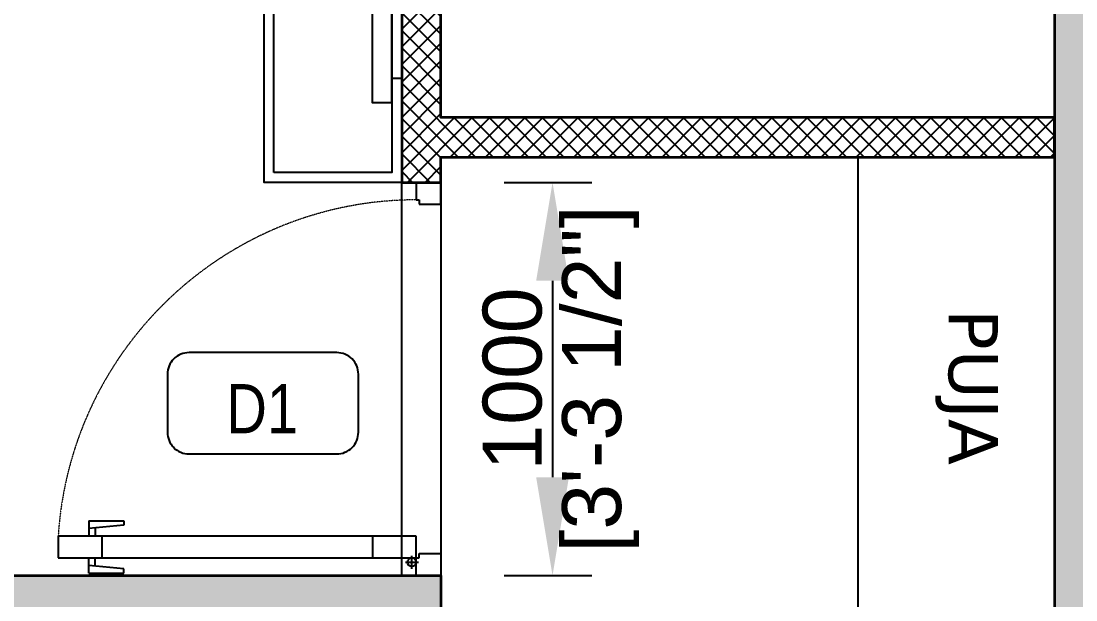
# Model space of a CAD drawing. Header units: millimetres. Extents: x 91566 to 131129, y 141753 to 207061.
# Drawn here: x 116316 to 118998, y 179277 to 180750 of the extents above; entities that cross this region are included whole.
import ezdxf
from ezdxf.enums import TextEntityAlignment as Align

# ---------------------------------------------------------------- set-up
doc = ezdxf.new("R2010")
doc.units = ezdxf.units.MM
doc.linetypes.add('3BHK  WEST_UN-2$0$DASHED', pattern=[0.75, 0.5, -0.25])
for name, color, linetype in [('A-Dimensions', 4, 'Continuous'), ('A-Door', 11, 'Continuous'), ('A-Door Line', 8, 'Continuous'), ('A-Furniture', 8, 'Continuous'), ('A-Hatch', 252, 'Continuous'), ('A-Room Boundary', 44, 'Continuous'), ('A-Text Main', 44, 'Continuous')]:
    doc.layers.add(name, color=color, linetype=linetype)
doc.layers.add('A-Wall', color=240, linetype='Continuous', lineweight=35)
doc.styles.add('2024-08-29_TOWER-A$0$simplex-0.8', font='simplex.shx', dxfattribs={"width": 0.8})
doc.styles.add('3BHK  WEST_UN-3$0$grid_text', font='verdana.ttf')
doc.styles.add('ARIAL', font='ARIALN.TTF')
doc.styles.add('S', font='arial.ttf', dxfattribs={"height": 150})
doc.dimstyles.new('DIMSMALL', dxfattribs={"dimtxt": 150, "dimasz": 250, "dimexe": 100, "dimexo": 100, "dimgap": 25, "dimtad": 1, "dimdec": 0, "dimzin": 0, "dimdsep": 46, "dimtxsty": 'S', "dimcen": 0, "dimdle": 100, "dimclrd": 8, "dimclre": 8, "dimclrt": 256, "dimazin": 0, "dimtfac": 1, "dimtdec": 0, "dimtix": 1, "dimtmove": 0, "dimatfit": 3, "dimldrblk": '12_DatumFilled', "dimfxl": 1, "dimtolj": 1, "dimtzin": 0, "dimlwd": -1, "dimlwe": -1, "dimarcsym": 1})

# ---------------------------------------------------------------- blocks, each defined once
blk = doc.blocks.new('3BHK  WEST_UN-3$0$edf')
at = {"layer": 'A-Furniture', "linetype": 'Continuous'}
for p, q in [((-25, 296.7), (0, 296.7)), ((-25, -296.7), (0, -296.7))]:
    blk.add_line(p, q, dxfattribs=at)
for points in [[(0, 562.1), (0, -562.1), (-350, -562.1), (-350, 562.1)], [(-325, -537), (-325, 537.1), (-25, 537.1), (-25, -537)], [(-25, -359), (-25, 359), (-75, 359), (-75, -359)]]:
    blk.add_lwpolyline(points, close=True, dxfattribs=at)
blk = doc.blocks.new('A$Ccfbdbe87')
at = {"layer": 'A-Door'}
for p, q in [((99.9, 973.1), (44.4, 973.1)), ((44.4, 973.1), (44.4, 62.5)), ((99.9, 62.5), (99.9, 973.1)), ((5.6, 895.4), (44.4, 895.4)), ((5.6, 895.4), (5.6, 806.5)), ((16.7, 806.5), (24.9, 895.4)), ((138.8, 895.4), (99.9, 895.4)), ((127.7, 806.5), (119.5, 895.4)), ((138.8, 895.4), (138.8, 806.5)), ((23.3, 878.7), (44.4, 878.7)), ((99.9, 862), (44.4, 862)), ((121, 878.7), (99.9, 878.7)), ((5.6, 806.5), (16.7, 806.5)), ((138.8, 806.5), (127.7, 806.5)), ((99.9, 173.5), (44.4, 173.5)), ((33.3, 90.2), (33.3, 56.9)), ((0, 0), (0, 62.5)), ((0, 62.5), (44.4, 62.5)), ((16.7, 73.6), (50, 73.6)), ((44.4, 62.5), (99.9, 62.5)), ((44.4, 62.5), (44.4, 55.5)), ((44.4, 55.5), (55.5, 55.5)), ((55.5, 55.5), (55.5, 0)), ((99.9, 62.5), (99.9, 62.5)), ((944.5, 55.5), (944.5, 0)), ((955.6, 55.5), (944.5, 55.5)), ((1000, 62.5), (955.6, 62.5)), ((955.6, 62.5), (955.6, 55.5)), ((1000, 0), (1000, 62.5)), ((55.5, 0), (0, 0)), ((944.5, 0), (1000, 0))]:
    blk.add_line(p, q, dxfattribs=at)
blk.add_circle((33.3, 73.6), 11.1, dxfattribs=at)
at = {"layer": 'A-Door', "linetype": '3BHK  WEST_UN-2$0$DASHED', "lineweight": 0}
blk.add_arc((41.8, 61.2), 913.8, 0.0822, 86.3506, dxfattribs=at)
blk = doc.blocks.new('2024-08-29_TOWER-A$0$WNTG')
at = {"layer": 'A-Text Main'}
blk.add_lwpolyline([(-187.8, 246.2), (187.8, 246.2, -0.414214), (242.8, 191.2), (242.8, 43.3, -0.414214), (187.8, -11.7), (-187.8, -11.7, -0.414214), (-242.8, 43.3), (-242.8, 191.2, -0.414214)], format="xyb", close=True, dxfattribs=at)
at = {"layer": 'A-Text Main', "style": '2024-08-29_TOWER-A$0$simplex-0.8', "width": 0.8}
blk.add_attdef('WNTG', text='', height=150, dxfattribs=at).set_placement((-1.6, 43), align=Align.CENTER)
blk = doc.blocks.new('Unit_3')
at = {"layer": 'A-Hatch', "linetype": 'Continuous'}
h = blk.add_hatch(color=256, dxfattribs=at)
h.dxf.hatch_style = 1
h.paths.add_polyline_path([(0, -4107), (0, 0), (2950, 0), (2950, -250), (250, -250), (250, -3907.1), (3749.5, -3907.1), (3749.5, -4107.1)])
h.paths.add_polyline_path([(5510, -4107.1), (5510, 0), (4680, 0), (4680, -250), (5310, -250), (5310, -4107.1)])
h.paths.add_polyline_path([(6920, -250), (10663.4, -250), (10663.4, 0), (6920, 0)])
h.paths.add_polyline_path([(8170.2, -4106.6), (11365, -4106.6), (11365, -2899.7), (11115, -2899.7), (11115, -3856.5), (8170.2, -3856.5)])
h.paths.add_polyline_path([(250, -5307), (0, -5307), (0, -12449.9), (3342, -12449.9), (3342, -12199.9), (249.6, -12199.9), (249.6, -8258.9), (5201.6, -8258.9), (5201.6, -8058.9), (250, -8058.9)])
h = blk.add_hatch(dxfattribs=at)
h.set_pattern_fill('ANSI37', color=256, scale=10)
h.paths.add_polyline_path([(3930, -250), (3930, 0), (3650, 0), (3650, -250), (3650, -933), (3749.5, -932.5), (3749.5, -249.5)])
h.paths.add_polyline_path([(3749.5, -1783), (3650, -1783), (3650, -2907.1), (3749.5, -2907.1), (3749.5, -2843), (5310, -2843), (5310, -2742.4), (3749.5, -2742.4)])
h.paths.add_polyline_path([(5510, -3607.1), (7070.2, -3607.1), (7070.2, -4107.1), (7170.2, -4107.1), (7170.2, -2547.1), (7070.2, -2547.1), (7070.2, -3506.5), (5510, -3506.5)])
h.paths.add_polyline_path([(7069.7, -250), (7069.7, -811.3), (6919.7, -811.3), (6920, -1011.9), (7070.2, -1011.9), (7070, -1697.1), (7170, -1697.1), (7170.2, -250)])
h.paths.add_polyline_path([(5509.5, -1011.9), (6170, -1011.9), (6169.9, -811.3), (5509.5, -811.3)])
h.paths.add_polyline_path([(9476.2, -4107.6), (9476.2, -4557), (9576.2, -4557), (9576.2, -4107.6)])
h.paths.add_polyline_path([(8476.8, -4106.6), (8476.8, -4557), (8726.8, -4557), (8726.8, -4106.6)])
h.paths.add_polyline_path([(8476.8, -8008.9), (8476.8, -7557), (8726.6, -7557), (8726.6, -8008.9)])
h.paths.add_polyline_path([(9640.6, -8258.9), (9640.4, -8859.8), (9539.9, -8859.8), (9540.1, -8258.9)])
h.paths.add_polyline_path([(10340.6, -8258.9), (10340.6, -8758.9), (10240.6, -8758.9), (10240.6, -8258.9)])
h.paths.add_polyline_path([(9640.6, -12199.9), (9640.7, -9859.8), (9540.2, -9859.8), (9540.1, -12199.9)])
h.paths.add_polyline_path([(6201.6, -9258.9), (5192, -9258.9), (5192, -9358.3), (6201.6, -9358.3)])
h.paths.add_polyline_path([(4242, -9258.9), (4242, -12449.9), (4341.5, -12449.9), (4341.5, -11653.8), (4491.7, -11653.8), (4492, -11544.2), (4342, -11544.2), (4342, -9258.9)])
h.paths.add_polyline_path([(6201.6, -11544.2), (5242, -11544.2), (5242, -11653.9), (6201.6, -11653.9)])
at = {"layer": 'A-Door Line', "linetype": 'Continuous'}
blk.add_lwpolyline([(3749.5, -2907.1), (3749.5, -3907.1)], dxfattribs=at)
at = {"layer": 'A-Furniture', "linetype": 'Continuous'}
blk.add_line((4810, -2843), (4810, -4006.6), dxfattribs=at)
at = {"layer": 'A-Room Boundary', "linetype": 'Continuous'}
for points in [[(3650, -250), (250, -250), (250, -3907.1), (3650, -3907.1)], [(3749.5, -2742.4), (5310, -2742.4), (5310, -250), (3749.5, -250)]]:
    blk.add_lwpolyline(points, close=True, dxfattribs=at)
at = {"layer": 'A-Wall'}
for points in [[(0, -4107), (0, 0), (2950, 0), (2950, -250), (250, -250), (250, -3907.1), (3749.5, -3907.1), (3749.5, -4107.1)], [(3749.5, -1783), (3650, -1783), (3650, -2907.1), (3749.5, -2907.1), (3749.5, -2843), (5310, -2843), (5310, -2742.4), (3749.5, -2742.4)]]:
    blk.add_lwpolyline(points, close=True, dxfattribs=at)
at = {"layer": 'A-Door', "linetype": 'Continuous', "rotation": 90}
blk.add_blockref('A$Ccfbdbe87', (3749.5, -3907.1), dxfattribs=at)
at = {"layer": 'A-Furniture'}
blk.add_blockref('3BHK  WEST_UN-3$0$edf', (3650, -2345.1), dxfattribs=at)
at = {"layer": 'A-Text Main'}
ref = blk.add_blockref('2024-08-29_TOWER-A$0$WNTG', (3296.9, -3351.9), dxfattribs=dict(at, xscale=-1, rotation=180))
ref.add_attrib('WNTG', 'D1', dxfattribs={"height": 125, "style": 'ARIAL'}).set_placement((3295.3, -3545.4), align=Align.CENTER)
at = {"layer": 'A-Text Main', "linetype": 'Continuous', "insert": (5086.5, -3427.8), "char_height": 125, "attachment_point": 5, "rotation": 270, "style": '3BHK  WEST_UN-3$0$grid_text', "bg_fill": 2}
blk.add_mtext_dynamic_manual_height_columns('PUJA', width=884.235, gutter_width=487.9, heights=[-127.6], dxfattribs=at)
at = {"layer": 'A-Wall'}
blk.add_lwpolyline([(5510, -4107.1), (5510, 0), (4680, 0), (4680, -250), (5310, -250), (5310, -4107.1)], close=True, dxfattribs=at)
blk = doc.blocks.new('*D109')
at = {"layer": 'A-Dimensions', "color": 8, "transparency": 16777216}
for p, q in [((117544, 180339.1), (117767.1, 180339.1)), ((117667.1, 180089.1), (117667.1, 179589.1)), ((117544, 179339.1), (117767.1, 179339.1))]:
    blk.add_line(p, q, dxfattribs=at)
for points in [[(117625.5, 180089.1), (117708.8, 180089.1), (117667.1, 180339.1)], [(117625.5, 179589.1), (117708.8, 179589.1), (117667.1, 179339.1)]]:
    blk.add_solid(points, dxfattribs=at)
at = {"layer": 'Defpoints', "color": 0, "transparency": 16777216}
for p in [(117444, 180339.1), (117444, 179339.1), (117667.1, 179339.1)]:
    blk.add_point(p, dxfattribs=at)
at = {"layer": 'A-Dimensions', "lineweight": 30, "transparency": 16777216, "char_height": 150, "attachment_point": 5, "rotation": 90, "style": 'S'}
for s, insert in [('\\A1;[3\'-3 1/2"]', (117789.2, 179839.1)), ('\\A1;1000', (117565.5, 179839.1))]:
    blk.add_mtext(s, dxfattribs=dict(at, insert=insert))
blk = doc.blocks.new('12_DatumFilled')
at = {"color": 8, "linetype": 'ByBlock'}
blk.add_solid([(0, 0.577), (-1, 0), (0, -0.577)], dxfattribs=at)

msp = doc.modelspace()

# ---------------------------------------------------------------- block references
at = {"linetype": 'Continuous'}
msp.add_blockref('Unit_3', (113633.6, 183246.5), dxfattribs=at)

# ---------------------------------------------------------------- next in the draw order: dimensions: what is measured, and where the dimension line sits
at = {"layer": 'A-Dimensions', "lineweight": 30}
dim = msp.add_linear_dim(base=(117667.1, 179339.1), p1=(117444, 180339.1), p2=(117444, 179339.1), angle=90, dimstyle='DIMSMALL', override={"dimpost": '\\X'}, dxfattribs=at)
dim.commit()
dim.dimension.update_dxf_attribs({"geometry": '*D109', "text_midpoint": (117667.1, 179839.1)})

doc.saveas('drawing.dxf')
